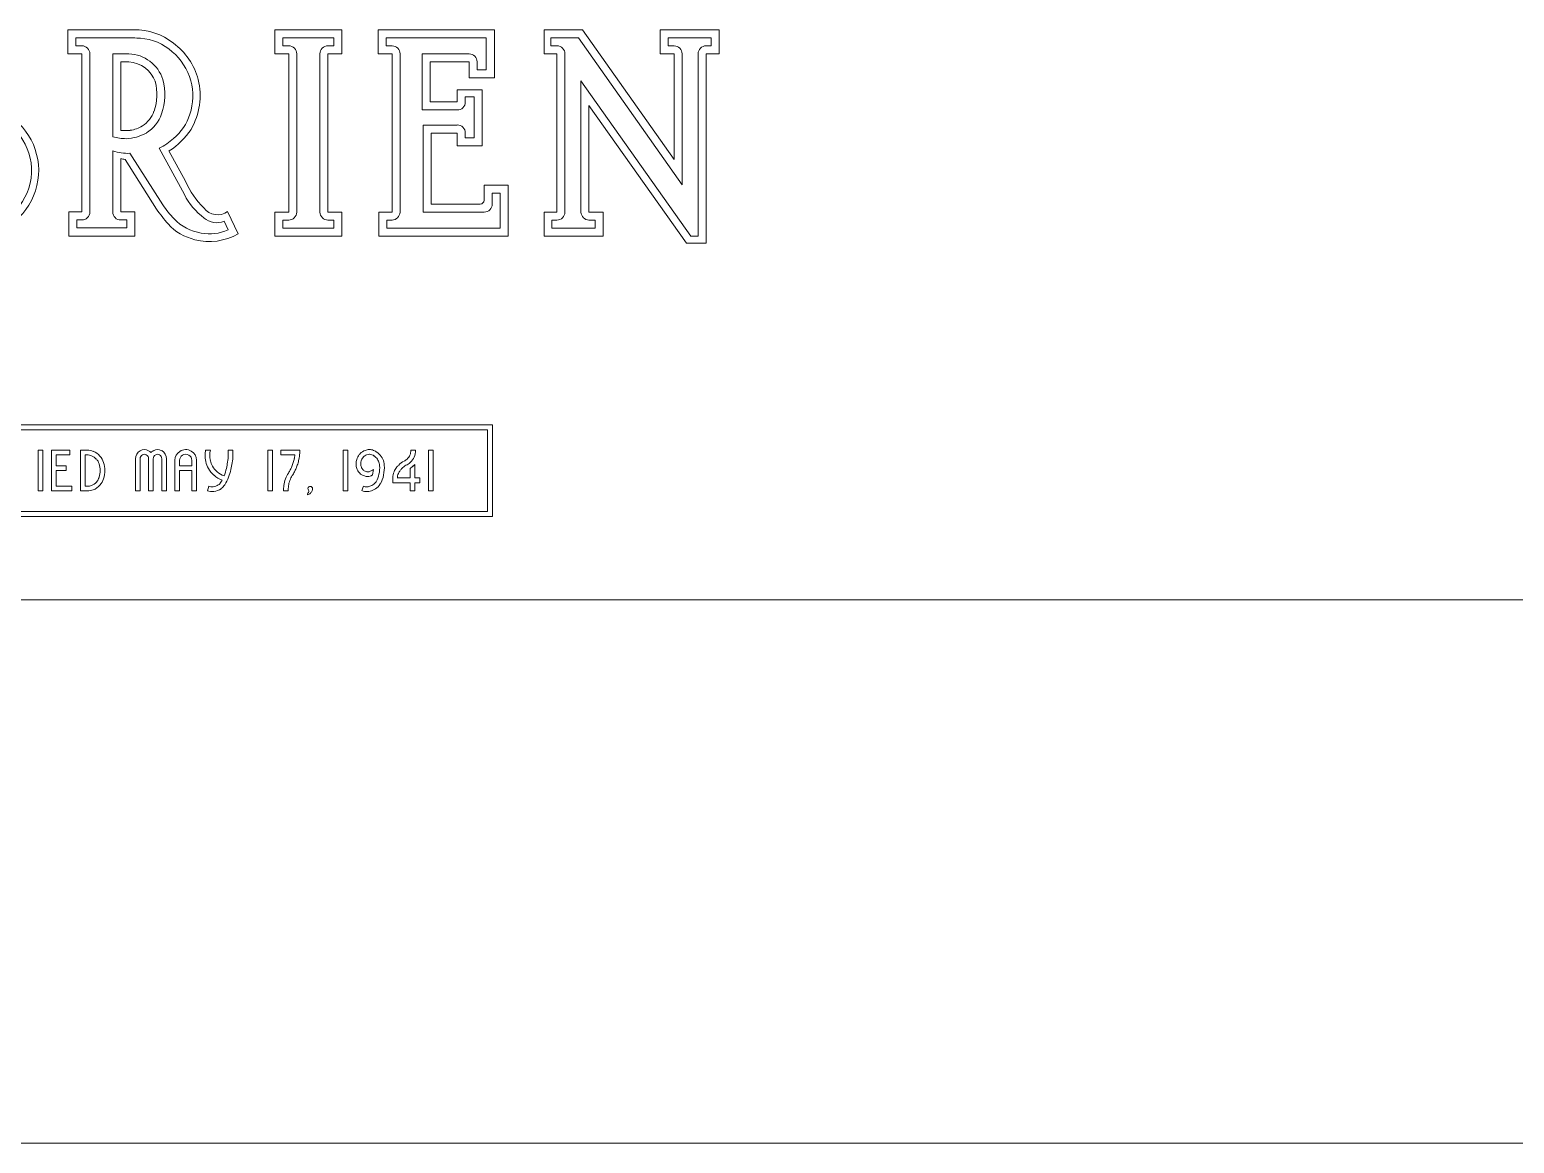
# Model space of a CAD drawing. Header units: inches. Extents: x -39 to 39, y -10 to 72.5.
# Drawn here: x -2.57 to 24.73, y -10 to 10.49 of the extents above; entities that cross this region are included whole.
import ezdxf

# ---------------------------------------------------------------- set-up
doc = ezdxf.new("R2010")
doc.units = ezdxf.units.IN
doc.header["$MEASUREMENT"] = 0
doc.layers.add('1', color=7, linetype='Continuous')

msp = doc.modelspace()

# ---------------------------------------------------------------- linework, layer by layer
at = {"color": 7, "linetype": 'Continuous', "lineweight": 5}
for p, q in [((-0.654, 10.485), (-1.869, 10.485)), ((-1.869, 10.485), (-1.869, 10.041)), ((3.171, 10.481), (1.939, 10.481)), ((1.939, 10.481), (1.939, 10.041)), ((3.171, 10.041), (3.171, 10.481)), ((5.975, 10.481), (3.836, 10.481)), ((3.836, 10.481), (3.836, 10.041)), ((5.975, 9.599), (5.975, 10.481)), ((7.598, 10.481), (6.888, 10.481)), ((6.888, 10.481), (6.888, 10.041)), ((9.282, 8.095), (7.598, 10.481)), ((10.111, 10.481), (9.023, 10.481)), ((9.023, 10.481), (9.023, 10.041)), ((10.111, 10.041), (10.111, 10.481)), ((-0.801, 10.334), (-1.722, 10.334)), ((-1.722, 10.334), (-1.722, 10.188)), ((-1.722, 10.188), (-1.61, 10.188)), ((3.024, 10.334), (2.086, 10.334)), ((2.086, 10.334), (2.086, 10.188)), ((2.086, 10.188), (2.195, 10.188)), ((2.916, 10.188), (3.024, 10.188)), ((3.024, 10.188), (3.024, 10.334)), ((5.824, 10.334), (3.983, 10.334)), ((3.983, 10.334), (3.983, 10.188)), ((3.983, 10.188), (4.095, 10.188)), ((5.824, 9.747), (5.824, 10.334)), ((7.521, 10.334), (7.014, 10.334)), ((7.014, 10.334), (7.014, 10.188)), ((7.014, 10.188), (7.126, 10.188)), ((9.429, 7.629), (7.521, 10.334)), ((9.961, 10.334), (9.17, 10.334)), ((9.17, 10.334), (9.17, 10.188)), ((9.17, 10.188), (9.282, 10.188)), ((9.87, 10.188), (9.961, 10.188)), ((9.961, 10.188), (9.961, 10.334)), ((-1.869, 10.041), (-1.61, 10.041)), ((-1.61, 10.041), (-1.61, 7.132)), ((-1.463, 10.041), (-1.463, 7.132)), ((-1.039, 8.511), (-1.039, 10.041)), ((-1.039, 10.041), (-0.745, 10.041)), ((-0.892, 9.894), (-0.745, 9.894)), ((-0.892, 9.894), (-0.892, 8.633)), ((1.939, 10.041), (2.195, 10.041)), ((2.195, 10.041), (2.195, 7.129)), ((2.342, 10.041), (2.342, 7.129)), ((2.769, 7.129), (2.769, 10.041)), ((2.916, 7.129), (2.916, 10.041)), ((2.916, 10.041), (3.171, 10.041)), ((3.836, 10.041), (4.095, 10.041)), ((4.095, 10.041), (4.095, 7.129)), ((4.242, 10.041), (4.242, 7.129)), ((4.648, 9.008), (4.648, 10.041)), ((4.648, 10.041), (5.513, 10.041)), ((4.795, 9.155), (4.795, 9.894)), ((4.795, 9.894), (5.513, 9.894)), ((5.513, 9.894), (5.513, 9.599)), ((5.66, 9.894), (5.66, 9.747)), ((6.888, 10.041), (7.126, 10.041)), ((7.126, 10.041), (7.126, 7.129)), ((7.273, 10.041), (7.273, 7.129)), ((9.023, 10.041), (9.282, 10.041)), ((9.282, 10.041), (9.282, 8.095)), ((9.429, 10.041), (9.429, 7.629)), ((9.723, 6.688), (9.723, 10.041)), ((9.87, 6.558), (9.87, 10.041)), ((9.87, 10.041), (10.111, 10.041)), ((5.513, 9.599), (5.975, 9.599)), ((5.66, 9.747), (5.824, 9.747)), ((5.751, 9.376), (5.292, 9.376)), ((5.292, 9.376), (5.292, 9.155)), ((5.751, 8.347), (5.751, 9.376)), ((7.567, 7.129), (7.567, 9.543)), ((7.567, 9.543), (9.59, 6.688)), ((5.292, 9.008), (4.648, 9.008)), ((5.292, 9.155), (4.795, 9.155)), ((5.604, 9.249), (5.439, 9.249)), ((5.439, 9.249), (5.439, 9.155)), ((5.604, 8.493), (5.604, 9.249)), ((7.714, 7.129), (7.714, 9.092)), ((7.714, 9.092), (9.509, 6.558)), ((-0.892, 8.633), (-0.721, 8.633)), ((4.666, 7.129), (4.666, 8.731)), ((4.666, 8.731), (5.292, 8.731)), ((4.813, 7.275), (4.813, 8.584)), ((4.813, 8.584), (5.292, 8.584)), ((5.292, 8.584), (5.292, 8.347)), ((5.439, 8.584), (5.439, 8.493)), ((5.439, 8.493), (5.604, 8.493)), ((-1.039, 7.132), (-1.039, 8.256)), ((-0.724, 8.214), (-0.122, 7.262)), ((0.277, 7.451), (-0.185, 8.308)), ((0.298, 7.699), (-0.007, 8.256)), ((5.292, 8.347), (5.751, 8.347)), ((-0.892, 7.132), (-0.892, 8.112)), ((-0.815, 8.095), (-0.238, 7.185)), ((6.23, 7.625), (5.789, 7.625)), ((5.789, 7.625), (5.789, 7.349)), ((6.083, 7.478), (5.936, 7.478)), ((5.936, 7.478), (5.936, 7.275)), ((6.083, 6.834), (6.083, 7.478)), ((6.23, 6.688), (6.23, 7.625)), ((-1.61, 7.132), (-1.851, 7.132)), ((-1.851, 7.132), (-1.851, 6.688)), ((-0.633, 7.132), (-0.892, 7.132)), ((-0.633, 6.688), (-0.633, 7.132)), ((1.264, 6.73), (1.071, 7.139)), ((2.195, 7.129), (1.939, 7.129)), ((1.939, 7.129), (1.939, 6.688)), ((3.171, 7.129), (2.916, 7.129)), ((3.171, 6.688), (3.171, 7.129)), ((4.095, 7.129), (3.854, 7.129)), ((3.854, 7.129), (3.854, 6.688)), ((5.789, 7.129), (4.666, 7.129)), ((5.716, 7.275), (4.813, 7.275)), ((7.126, 7.129), (6.888, 7.129)), ((6.888, 7.129), (6.888, 6.688)), ((7.973, 7.129), (7.714, 7.129)), ((7.973, 6.688), (7.973, 7.129)), ((-1.61, 6.985), (-1.704, 6.985)), ((-1.704, 6.985), (-1.704, 6.838)), ((-1.704, 6.838), (-0.78, 6.838)), ((-0.78, 6.985), (-0.892, 6.985)), ((-0.78, 6.838), (-0.78, 6.985)), ((1.078, 6.803), (1.008, 6.96)), ((2.195, 6.981), (2.086, 6.981)), ((2.086, 6.981), (2.086, 6.834)), ((2.086, 6.834), (3.024, 6.834)), ((3.024, 6.981), (2.916, 6.981)), ((3.024, 6.834), (3.024, 6.981)), ((4.095, 6.981), (4.001, 6.981)), ((4.001, 6.981), (4.001, 6.834)), ((4.001, 6.834), (6.083, 6.834)), ((7.126, 6.981), (7.035, 6.981)), ((7.035, 6.981), (7.035, 6.834)), ((7.035, 6.834), (7.826, 6.834)), ((7.826, 6.981), (7.714, 6.981)), ((7.826, 6.834), (7.826, 6.981)), ((-1.851, 6.688), (-0.633, 6.688)), ((1.939, 6.688), (3.171, 6.688)), ((3.854, 6.688), (6.23, 6.688)), ((6.888, 6.688), (7.973, 6.688)), ((9.509, 6.558), (9.87, 6.558)), ((9.59, 6.688), (9.723, 6.688)), ((-5.942, 3.219), (5.942, 3.219)), ((-5.848, 3.125), (5.848, 3.125)), ((5.848, 3.125), (5.848, 1.625)), ((5.942, 3.219), (5.942, 1.531)), ((-2.411, 2), (-2.411, 2.75)), ((-2.411, 2.75), (-2.325, 2.75)), ((-2.325, 2.75), (-2.325, 2)), ((-2.169, 2), (-2.169, 2.75)), ((-2.169, 2.75), (-1.833, 2.75)), ((-1.833, 2.75), (-1.833, 2.664)), ((-1.637, 2), (-1.637, 2.75)), ((-1.637, 2.75), (-1.511, 2.75)), ((0.667, 2.75), (0.755, 2.75)), ((1.081, 2.75), (1.167, 2.75)), ((1.813, 2), (1.813, 2.75)), ((1.813, 2.75), (1.899, 2.75)), ((1.899, 2.75), (1.899, 2)), ((2.048, 2.664), (2.048, 2.75)), ((2.048, 2.75), (2.399, 2.75)), ((3.193, 2), (3.193, 2.75)), ((3.193, 2.75), (3.28, 2.75)), ((3.28, 2.75), (3.28, 2)), ((4.527, 2.75), (4.441, 2.75)), ((4.762, 2), (4.762, 2.75)), ((4.762, 2.75), (4.849, 2.75)), ((4.849, 2.75), (4.849, 2)), ((-1.833, 2.664), (-2.083, 2.664)), ((-2.083, 2.664), (-2.083, 2.463)), ((-2.083, 2.463), (-1.895, 2.463)), ((-1.895, 2.463), (-1.895, 2.377)), ((-1.513, 2.664), (-1.551, 2.664)), ((-1.551, 2.664), (-1.551, 2.086)), ((-0.624, 2), (-0.624, 2.59)), ((-0.538, 2), (-0.538, 2.59)), ((-0.382, 2.59), (-0.382, 2)), ((-0.296, 2.59), (-0.296, 2)), ((-0.14, 2), (-0.14, 2.59)), ((-0.053, 2.59), (-0.053, 2)), ((0.102, 2), (0.102, 2.569)), ((0.189, 2.463), (0.189, 2.566)), ((0.414, 2.463), (0.189, 2.463)), ((0.414, 2.566), (0.414, 2.463)), ((0.501, 2.569), (0.501, 2)), ((2.308, 2.664), (2.048, 2.664)), ((4.514, 2.239), (4.514, 2.487)), ((-1.895, 2.377), (-2.083, 2.377)), ((-2.083, 2.377), (-2.083, 2.086)), ((0.189, 2), (0.189, 2.377)), ((0.189, 2.377), (0.414, 2.377)), ((0.414, 2.377), (0.414, 2)), ((3.752, 2.392), (3.733, 2.294)), ((4.108, 2.152), (4.108, 2.241)), ((4.427, 2.239), (4.195, 2.239)), ((4.427, 2.415), (4.427, 2.239)), ((4.607, 2.239), (4.514, 2.239)), ((4.607, 2.152), (4.607, 2.239)), ((-2.325, 2), (-2.411, 2)), ((-1.794, 2), (-2.169, 2)), ((-2.083, 2.086), (-1.794, 2.086)), ((-1.794, 2.086), (-1.794, 2)), ((-1.511, 2), (-1.637, 2)), ((-1.551, 2.086), (-1.513, 2.086)), ((-0.624, 2), (-0.538, 2)), ((-0.382, 2), (-0.296, 2)), ((-0.14, 2), (-0.053, 2)), ((0.102, 2), (0.189, 2)), ((0.414, 2), (0.501, 2)), ((0.699, 2.003), (0.723, 2.086)), ((1.899, 2), (1.813, 2)), ((2.185, 2), (2.099, 2)), ((3.28, 2), (3.193, 2)), ((3.537, 2.007), (3.569, 2.087)), ((4.427, 2.152), (4.108, 2.152)), ((4.427, 2), (4.427, 2.152)), ((4.427, 2), (4.514, 2)), ((4.514, 2), (4.514, 2.152)), ((4.514, 2.152), (4.607, 2.152)), ((4.849, 2), (4.762, 2)), ((5.942, 1.531), (-5.942, 1.531)), ((5.848, 1.625), (-5.848, 1.625)), ((-30, 0), (30, 0))]:
    msp.add_line(p, q, dxfattribs=at)
for centre, radius, start, end in [((-0.636, 9.347), 1.138, 51.4071, 90.8986), ((-1.606, 10.044), 0.144, 358.6029, 91.3971), ((-0.729, 7.905), 2.43, 85.3324, 91.6919), ((-0.589, 9.389), 0.94, 47.2078, 86.4784), ((-0.623, 9.273), 1.189, 14.3632, 54.1174), ((2.198, 10.044), 0.144, 358.6028, 91.3973), ((2.912, 10.044), 0.144, 88.6027, 181.3972), ((4.093, 10.038), 0.149, 0.9081, 89.092), ((7.129, 10.044), 0.144, 358.6029, 91.3972), ((9.279, 10.038), 0.149, 0.9082, 89.0919), ((9.866, 10.044), 0.144, 88.6027, 181.3971), ((-0.769, 9.358), 0.683, 17.9323, 88.0212), ((-0.781, 9.338), 0.557, 19.3907, 86.3475), ((-0.597, 9.286), 1.023, 14.789, 50.8337), ((5.51, 9.891), 0.149, 0.908, 89.0919), ((-1.118, 9.291), 1.037, 340.0823, 15.4636), ((-0.678, 9.271), 1.243, 330.0923, 13.8313), ((-1.179, 9.293), 0.95, 341.1868, 14.3796), ((-0.634, 9.262), 1.065, 341.8892, 15.5069), ((5.296, 9.152), 0.144, 268.6028, 1.3971), ((-3.612, 7.894), 1.209, 273.89, 59.6787), ((-3.598, 7.896), 1.064, 273.6754, 71.0972), ((-0.772, 9.15), 0.515, 302.3281, 341.6174), ((-0.784, 9.158), 0.677, 302.1749, 341.0611), ((-0.535, 9.224), 0.959, 309.3942, 342.1989), ((-0.745, 9.83), 1.351, 257.4293, 267.9179), ((-0.839, 9.346), 0.868, 272.965, 298.6401), ((-0.797, 9.198), 0.569, 277.7, 301.8344), ((-0.594, 9.192), 0.974, 294.8137, 313.2781), ((-0.73, 9.398), 1.354, 302.4709, 326.5239), ((5.296, 8.588), 0.144, 358.6029, 91.3971), ((-0.759, 9.082), 0.872, 251.2712, 272.2903), ((-0.955, 7.659), 0.458, 72.2455, 82.146), ((1.642, 8.253), 1.453, 202.396, 226.102), ((1.401, 8.026), 1.263, 207.0969, 232.7885), ((-1.606, 7.129), 0.144, 268.6029, 1.3971), ((-0.896, 7.129), 0.144, 178.6028, 271.3971), ((3.555, 9.93), 4.682, 215.9062, 220.1483), ((1.258, 8.181), 1.658, 213.694, 225.1408), ((0.887, 7.396), 0.316, 216.9606, 305.7538), ((2.192, 7.131), 0.149, 270.9081, 359.0919), ((2.918, 7.131), 0.149, 180.9081, 269.0919), ((4.086, 7.137), 0.156, 273.291, 356.709), ((5.711, 7.353), 0.078, 273.2153, 356.7846), ((5.787, 7.278), 0.149, 270.9082, 359.0918), ((7.123, 7.131), 0.149, 270.9082, 359.0918), ((7.723, 7.137), 0.156, 183.2911, 266.7089), ((0.696, 7.571), 0.976, 222.4645, 256.5689), ((0.713, 7.588), 0.854, 222.9388, 261.378), ((0.874, 7.307), 0.372, 230.57, 291.2072), ((0.732, 7.66), 1.072, 255.8078, 299.745), ((0.739, 7.542), 0.813, 259.0733, 294.6763), ((-1.517, 2.417), 0.333, 69.3923, 88.9292), ((-0.456, 2.593), 0.168, 118.5226, 181.0815), ((-0.46, 2.607), 0.154, 60.1014, 119.8986), ((-0.462, 2.595), 0.166, 41.9031, 61.5614), ((-0.214, 2.594), 0.168, 118.4957, 137.9462), ((-0.218, 2.607), 0.154, 60.1014, 119.8986), ((-0.221, 2.594), 0.168, 358.8628, 61.4906), ((0.301, 2.562), 0.199, 59.8179, 123.3777), ((0.301, 2.562), 0.199, 1.8906, 59.808), ((1.123, 2.653), 0.467, 168.02, 178.744), ((1.132, 2.652), 0.39, 165.4133, 178.598), ((-0.14, 2.695), 1.222, 358.4812, 2.5958), ((-0.063, 2.695), 1.231, 358.3789, 2.5748), ((1.616, 2.74), 0.783, 356.5516, 0.7483), ((3.676, 2.527), 0.232, 109.4587, 135.9498), ((3.678, 2.544), 0.217, 90.4263, 111.6012), ((3.68, 2.566), 0.196, 67.282, 91.0196), ((3.639, 2.459), 0.31, 55.008, 67.8002), ((4.222, 2.748), 0.219, 336.0479, 0.4385), ((4.223, 2.748), 0.304, 335.9719, 0.3437), ((-1.518, 2.414), 0.25, 69.1303, 88.8599), ((-1.494, 2.463), 0.195, 39.4956, 70.5944), ((-1.493, 2.464), 0.281, 39.4898, 70.6335), ((-1.525, 2.423), 0.246, 18.0819, 42.1168), ((-1.672, 2.375), 0.4, 0.4385, 18.0114), ((-1.524, 2.423), 0.33, 18.0083, 41.521), ((-1.657, 2.379), 0.47, 359.9336, 18.1468), ((-0.456, 2.593), 0.0817, 117.2285, 182.188), ((-0.46, 2.607), 0.0678, 60.1349, 119.8651), ((-0.463, 2.593), 0.0817, 357.812, 62.7715), ((-0.214, 2.593), 0.0819, 117.2557, 182.0765), ((-0.218, 2.607), 0.0678, 60.1347, 119.8653), ((-0.221, 2.594), 0.0815, 357.7007, 62.7981), ((0.301, 2.562), 0.199, 123.3619, 178.137), ((0.301, 2.562), 0.113, 123.3353, 178.1697), ((0.302, 2.562), 0.113, 59.808, 123.4448), ((0.301, 2.562), 0.113, 1.8143, 59.8173), ((1.133, 2.651), 0.477, 178.4532, 193.2873), ((1.134, 2.649), 0.477, 193.1361, 209.3787), ((1.129, 2.65), 0.386, 178.3421, 193.4003), ((1.131, 2.648), 0.388, 193.0333, 209.4595), ((1.138, 2.65), 0.395, 209.2563, 228.7948), ((-0.12, 2.701), 1.202, 346.2282, 351.8774), ((0.342, 2.659), 0.74, 350.0587, 0.2682), ((-0.068, 2.69), 1.236, 346.1318, 351.8991), ((0.332, 2.659), 0.836, 350.1282, 0.0277), ((1.5, 2.766), 0.814, 337.1547, 342.513), ((1.497, 2.768), 0.818, 342.4256, 348.0809), ((1.652, 2.74), 0.661, 347.6799, 351.6251), ((1.669, 2.735), 0.643, 351.8457, 353.645), ((1.484, 2.771), 0.918, 337.2121, 342.4556), ((1.51, 2.764), 0.891, 342.4012, 348.1507), ((1.67, 2.737), 0.729, 347.6832, 351.7064), ((1.585, 2.747), 0.815, 351.8851, 356.2078), ((3.701, 2.501), 0.268, 162.9995, 180.6218), ((3.705, 2.501), 0.272, 180.6043, 199.8879), ((3.7, 2.502), 0.267, 141.023, 163.1868), ((3.664, 2.537), 0.217, 135.5768, 142.0805), ((3.7, 2.501), 0.18, 162.8988, 180.7086), ((3.706, 2.501), 0.186, 180.6152, 199.8102), ((3.699, 2.503), 0.179, 140.4782, 163.3702), ((3.676, 2.526), 0.147, 136.0038, 141.7908), ((3.677, 2.526), 0.147, 110.3799, 136.0895), ((3.684, 2.517), 0.158, 90.3714, 111.5211), ((3.68, 2.566), 0.11, 66.6706, 88.6085), ((3.637, 2.455), 0.229, 55.1529, 67.7219), ((3.634, 2.452), 0.233, 34.8847, 55.116), ((3.634, 2.451), 0.319, 34.903, 55.097), ((3.635, 2.452), 0.231, 14.2617, 34.8671), ((3.31, 2.43), 0.557, 347.1858, 3.8659), ((3.639, 2.453), 0.227, 3.6626, 14.2499), ((3.636, 2.453), 0.317, 14.2431, 34.8949), ((3.319, 2.43), 0.634, 347.382, 3.9572), ((3.633, 2.452), 0.32, 3.8495, 14.1675), ((4.523, 2.171), 0.433, 135.1797, 143.423), ((4.521, 2.171), 0.431, 118.6463, 135.0229), ((4.529, 2.162), 0.358, 120.0317, 134.8625), ((4.223, 2.746), 0.217, 294.8386, 312.3992), ((4.225, 2.743), 0.299, 294.7716, 312.5306), ((4.221, 2.749), 0.221, 312.3441, 335.9716), ((4.221, 2.749), 0.306, 312.3131, 336.0146), ((4.224, 2.745), 0.387, 301.6482, 312.4219), ((4.217, 2.753), 0.398, 312.3444, 318.1123), ((-1.537, 2.332), 0.259, 319.01, 341.6468), ((-1.671, 2.375), 0.399, 341.9711, 0.5621), ((-1.524, 2.327), 0.33, 318.4796, 341.991), ((-1.646, 2.369), 0.459, 341.714, 1.1394), ((1.139, 2.652), 0.484, 209.3388, 228.746), ((1.139, 2.652), 0.483, 228.8317, 249.4877), ((1.139, 2.652), 0.397, 228.8572, 250.4255), ((0.468, 2.479), 0.574, 326.2255, 330.862), ((-0.136, 2.707), 1.22, 339.4167, 346.1297), ((0.46, 2.483), 0.669, 326.3478, 340.1391), ((-0.103, 2.697), 1.271, 339.6823, 346.2081), ((2.608, 2.044), 0.507, 159.1667, 173.295), ((2.611, 2.044), 0.51, 146.114, 159.2401), ((1.554, 2.732), 0.752, 327.4764, 332.8693), ((2.612, 2.043), 0.425, 159.191, 173.2185), ((2.614, 2.043), 0.427, 145.8915, 159.2337), ((1.531, 2.75), 0.78, 332.4962, 337.3437), ((1.54, 2.74), 0.854, 327.5404, 332.7932), ((1.509, 2.76), 0.891, 332.558, 337.2574), ((3.697, 2.499), 0.263, 200.0518, 205.8351), ((3.648, 2.475), 0.209, 205.7242, 224.7294), ((3.649, 2.476), 0.211, 224.9031, 237.7488), ((3.654, 2.48), 0.131, 198.6837, 224.2383), ((3.638, 2.452), 0.184, 236.5442, 258.7281), ((3.656, 2.485), 0.136, 225.4523, 237.1311), ((3.638, 2.452), 0.0981, 235.5858, 258.7872), ((3.648, 2.475), 0.209, 257.4035, 267.8406), ((3.649, 2.472), 0.121, 255.3276, 266.8578), ((3.645, 2.421), 0.155, 268.1813, 304.8804), ((3.647, 2.453), 0.101, 267.7127, 283.6802), ((3.598, 2.616), 0.271, 285.4273, 304.4383), ((3.436, 2.385), 0.425, 329.7408, 349.3968), ((3.458, 2.379), 0.488, 328.9858, 349.6557), ((4.391, 2.242), 0.284, 156.6352, 180.1766), ((4.515, 2.177), 0.423, 143.4141, 155.1197), ((4.382, 2.245), 0.188, 156.3449, 182.0242), ((4.513, 2.178), 0.335, 143.3695, 154.7471), ((4.512, 2.18), 0.333, 134.9661, 143.5691), ((-1.517, 2.332), 0.246, 270.9593, 290.5947), ((-1.517, 2.333), 0.333, 271.0728, 290.6071), ((-1.496, 2.292), 0.201, 289.0467, 320.0202), ((-1.493, 2.286), 0.281, 289.3665, 320.5102), ((0.788, 2.271), 0.283, 251.7043, 275.5165), ((0.788, 2.271), 0.196, 250.5805, 275.8075), ((0.792, 2.257), 0.181, 274.9545, 306.6851), ((0.792, 2.256), 0.267, 274.9431, 306.7529), ((0.792, 2.256), 0.181, 306.7875, 327.9691), ((0.791, 2.257), 0.268, 306.7944, 327.3963), ((2.859, 2.01), 0.76, 172.979, 180.7905), ((2.86, 2.01), 0.675, 172.9498, 180.8749), ((2.557, 1.939), 0.0208, 115.6355, 202.7611), ((2.511, 2.051), 0.123, 282.8488, 312.0209), ((2.59, 2.042), 0.0422, 127.8839, 216.3099), ((2.53, 1.991), 0.0376, 299.2125, 45.115), ((2.59, 2.042), 0.0423, 43.885, 127.7491), ((2.51, 2.05), 0.123, 312.4345, 339.1403), ((2.589, 2.042), 0.0431, 0.4696, 43.2337), ((2.512, 2.049), 0.121, 339.2112, 356.5987), ((3.629, 2.23), 0.241, 247.4748, 260.0305), ((3.628, 2.226), 0.151, 246.9175, 260.249), ((3.63, 2.232), 0.243, 260.0249, 284.4831), ((3.63, 2.231), 0.156, 259.9449, 284.4601), ((3.607, 2.316), 0.244, 284.7735, 303.0615), ((3.608, 2.313), 0.328, 284.6168, 303.1588), ((3.609, 2.311), 0.239, 303.1182, 324.0019), ((3.641, 2.276), 0.278, 301.7233, 327.8416)]:
    msp.add_arc(centre, radius, start, end, dxfattribs=at)
at = {"layer": '1', "color": 7, "linetype": 'Continuous', "lineweight": 5}
msp.add_line((-39, -10), (39, -10), dxfattribs=at)

doc.saveas('drawing.dxf')
